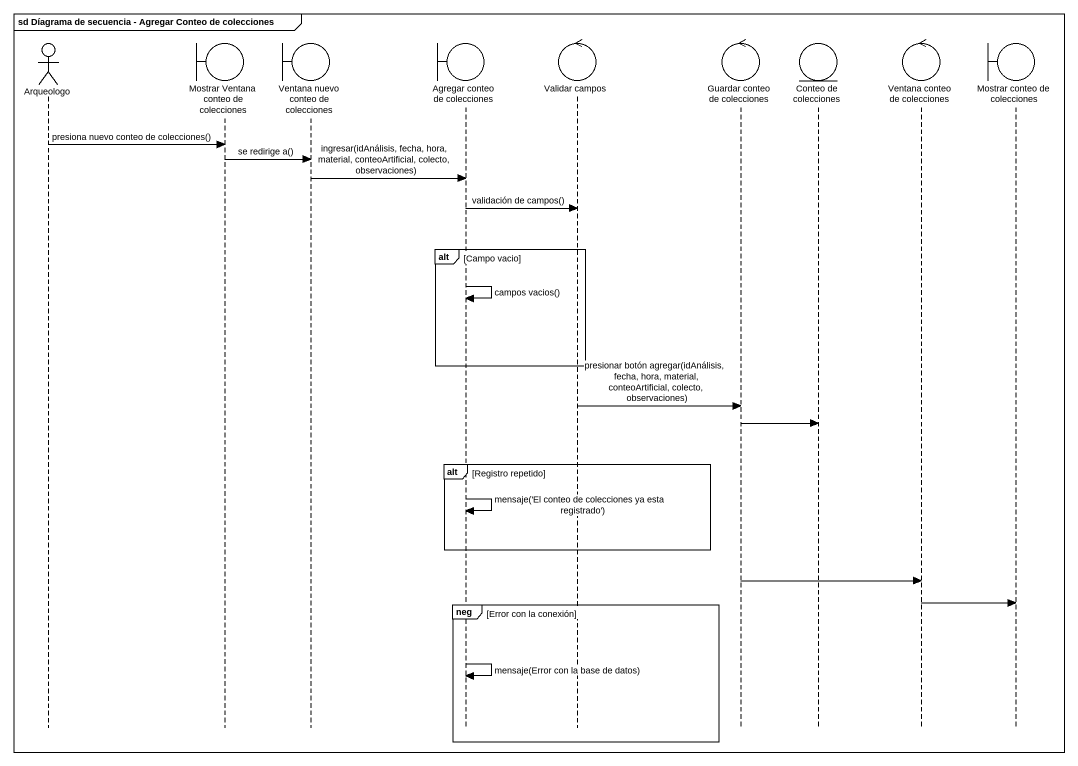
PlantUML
@startuml
mainframe sd Díagrama de secuencia - Agregar Conteo de colecciones
hide footbox
actor Arqueologo
boundary "Mostrar Ventana conteo de colecciones" as Mostrar_Ventana_conteo_de
boundary "Ventana nuevo conteo de colecciones" as Ventana_nuevo_conteo_de
boundary "Agregar conteo de colecciones" as Agregar_conteo_de
control "Validar campos" as Validar_campos
control "Guardar conteo de colecciones" as Guardar_conteo_de
entity "Conteo de colecciones" as Conteo_de_colecciones
control "Ventana conteo de colecciones" as Ventana_conteo_de
boundary "Mostrar conteo de colecciones" as Mostrar_conteo_de

Arqueologo -> Mostrar_Ventana_conteo_de : presiona nuevo conteo de colecciones()
Mostrar_Ventana_conteo_de -> Ventana_nuevo_conteo_de : se redirige a()
Ventana_nuevo_conteo_de -> Agregar_conteo_de : ingresar(idAnálisis, fecha, hora, material, conteoArtificial, colecto, observaciones)
Agregar_conteo_de -> Validar_campos : validación de campos()
alt Campo vacio
  Agregar_conteo_de -> Agregar_conteo_de : campos vacios()
end
Validar_campos -> Guardar_conteo_de : presionar botón agregar(idAnálisis, fecha, hora, material, conteoArtificial, colecto, observaciones)
Guardar_conteo_de -> Conteo_de_colecciones
alt Registro repetido
  Agregar_conteo_de -> Agregar_conteo_de : mensaje('El conteo de colecciones ya esta registrado')
end
Guardar_conteo_de -> Ventana_conteo_de
Ventana_conteo_de -> Mostrar_conteo_de
group neg [Error con la conexión]
  Agregar_conteo_de -> Agregar_conteo_de : mensaje(Error con la base de datos)
end
@enduml
